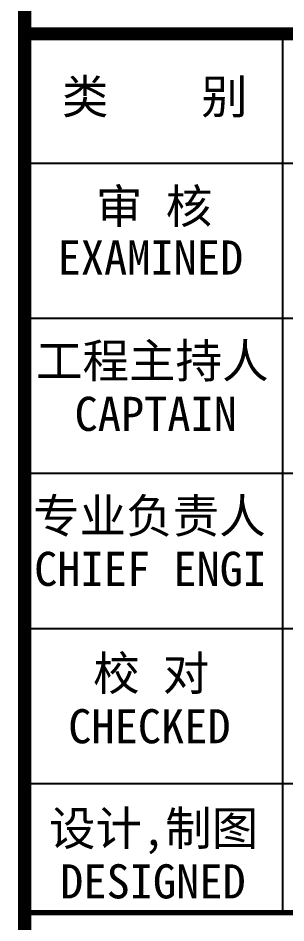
# Model space of a CAD drawing. Extents: x -518586 to 1253874, y -62343 to 661177.
# Drawn here: x 1242838 to 1246177, y 88888 to 100163 of the extents above; entities that cross this region are included whole.
import ezdxf

# ---------------------------------------------------------------- set-up
doc = ezdxf.new("R2010")
doc.units = 0
doc.header["$LTSCALE"] = 1000
doc.header["$MEASUREMENT"] = 0
doc.layers.add('图框', color=7, linetype='Continuous')
doc.styles.add('STYLE-黑体', font='simhei.ttf')

msp = doc.modelspace()

# ---------------------------------------------------------------- linework, layer by layer
at = {"layer": '图框', "color": 0}
for p, q in [((1242920, 98356), (1252289, 98356)), ((1242920, 98356), (1252289, 98356)), ((1242920, 96423), (1252289, 96423)), ((1242920, 94491), (1252289, 94491)), ((1242920, 92558), (1252289, 92558)), ((1242920, 90626), (1252289, 90626)), ((1242920, 89015), (1252289, 89015))]:
    msp.add_line(p, q, dxfattribs=at)
at = {"layer": '图框', "color": 4, "const_width": 163}
msp.add_lwpolyline([(1242920, 114407), (1242920, 28307)], dxfattribs=at)
msp.add_lwpolyline([(1242920, 114407), (1252325, 114407), (1252325, 28307), (1242920, 28307)], close=True, dxfattribs=at)
at = {"layer": '图框', "color": 0}
for points, const_width in [([(1242920, 99967), (1252289, 99967)], 164), ([(1242920, 99967), (1252289, 99967)], 164), ([(1242920, 99967), (1252289, 99967)], 164), ([(1242920, 99967), (1252289, 99967)], 164), ([(1242920, 99967), (1252289, 99967)], 66.6), ([(1242920, 89015), (1252289, 89015)], 65.2)]:
    msp.add_lwpolyline(points, dxfattribs=dict(at, const_width=const_width))
for points in [[(1246141, 98356), (1246141, 99967)], [(1246141, 89015), (1246141, 98356)]]:
    msp.add_lwpolyline(points, dxfattribs=at)

# ---------------------------------------------------------------- texts
at = {"layer": '图框', "color": 0, "style": 'STYLE-黑体'}
for s, p in [('类    别 ', (1243384, 98972)), ('审 核', (1243809, 97606)), ('EXAMINED ', (1243331, 96967)), ('工程主持人', (1243061, 95680)), ('CAPTAIN', (1243542, 95019)), ('专业负责人', (1243025, 93747)), ('CHIEF ENGI', (1243038, 93087)), ('校 对', (1243773, 91786)), ('CHECKED  ', (1243463, 91126)), ('设计,制图', (1243223, 89854)), ('DESIGNED ', (1243362, 89193))]:
    msp.add_text(s, height=425.2, dxfattribs=at).set_placement(p)

doc.saveas('drawing.dxf')
